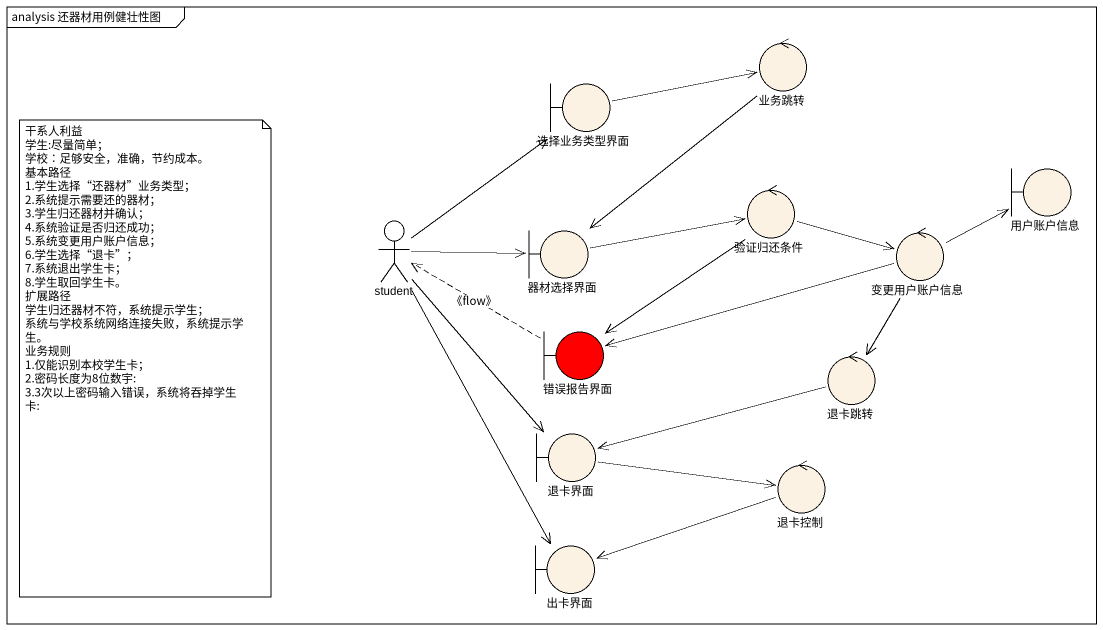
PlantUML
@startuml
mainframe analysis 还器材用例健壮性图
control 业务跳转 #FCF2E3
boundary 选择业务类型界面 #FCF2E3
control 验证归还条件 #FCF2E3
boundary 用户账户信息 #FCF2E3
actor student
boundary 器材选择界面 #FCF2E3
control 变更用户账户信息 #FCF2E3
boundary 错误报告界面 #FF0000
control 退卡跳转 #FCF2E3
boundary 退卡界面 #FCF2E3
control 退卡控制 #FCF2E3
boundary 出卡界面 #FCF2E3
业务跳转 --> 器材选择界面
选择业务类型界面 -right-> 业务跳转
验证归还条件 -right-> 变更用户账户信息
验证归还条件 --> 错误报告界面
student -up-> 选择业务类型界面
student -right-> 器材选择界面
student --> 退卡界面
student --> 出卡界面
器材选择界面 -right-> 验证归还条件
变更用户账户信息 -right-> 用户账户信息
变更用户账户信息 -left-> 错误报告界面
变更用户账户信息 --> 退卡跳转
错误报告界面 .left.> student : 《flow》
退卡跳转 -left-> 退卡界面
退卡界面 -right-> 退卡控制
退卡控制 -left-> 出卡界面
note as N1
  干系人利益
  学生:尽量简单；
  学校∶足够安全，准确，节约成本。
  基本路径
  1.学生选择“还器材”业务类型；
  2.系统提示需要还的器材；
  3.学生归还器材并确认；
  4.系统验证是否归还成功；
  5.系统变更用户账户信息；
  6.学生选择“退卡”；
  7.系统退出学生卡；
  8.学生取回学生卡。
  扩展路径
  学生归还器材不符，系统提示学生；
  系统与学校系统网络连接失败，系统提示学生。
  业务规则
  1.仅能识别本校学生卡；
  2.密码长度为8位数宇:
  3.3次以上密码输入错误，系统将吞掉学生卡:
end note
@enduml
